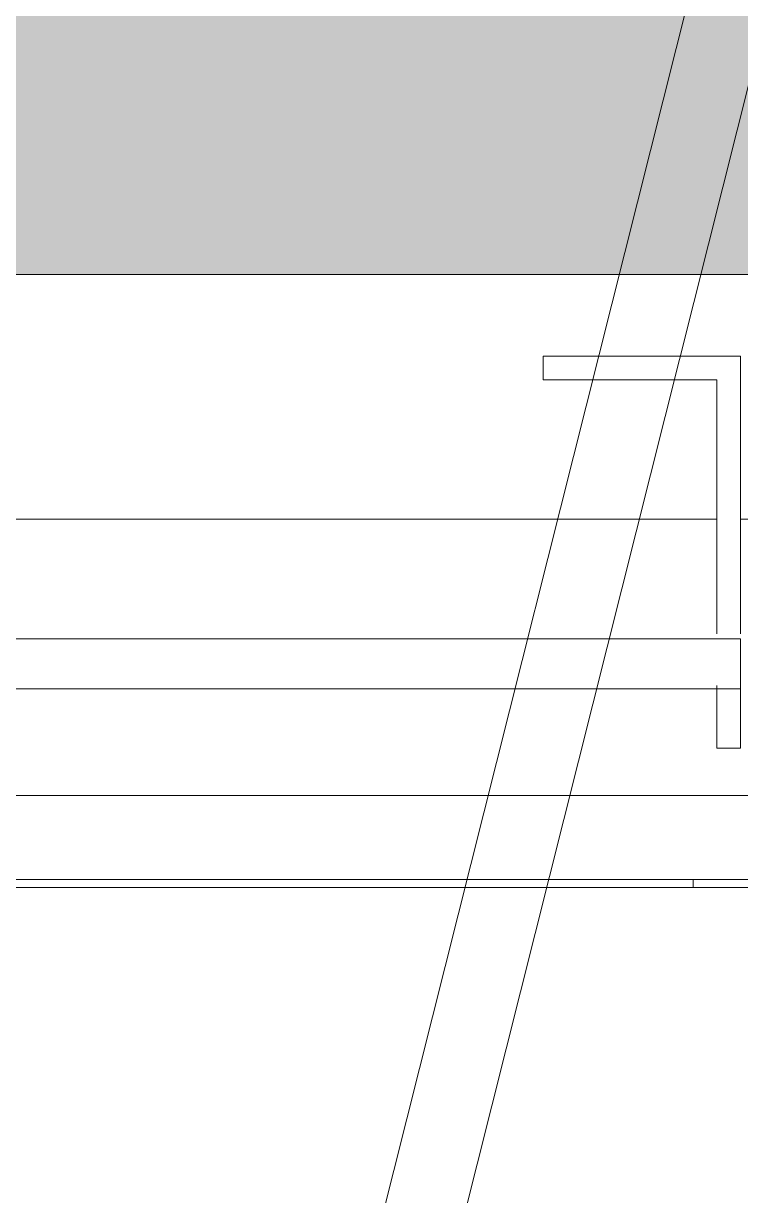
# Model space of a CAD drawing. Header units: millimetres. Extents: x -57519 to 497916, y -349472 to 446842.
# Drawn here: x 336326.1 to 336598.7, y 28507.4 to 28952.9 of the extents above; entities that cross this region are included whole.
import ezdxf

# ---------------------------------------------------------------- set-up
doc = ezdxf.new("R2010")
doc.units = ezdxf.units.MM
for name, color, linetype, lineweight in [('A-DETL-GENF', 92, 'Continuous', 5), ('A-WALL', 113, 'Continuous', 20), ('A-WALL-PATT', 111, 'Continuous', 20), ('Q-CASE', 31, 'Continuous', 5)]:
    doc.layers.add(name, color=color, linetype=linetype, lineweight=lineweight)

# ---------------------------------------------------------------- blocks, each defined once
blk = doc.blocks.new('DLN_Cat Ladder - 750x750x4500 _WDD_-9656512-SITE COVERAGE')
at = {"layer": 'Q-CASE'}
for p, q in [((194.7, -600), (194.7, -609)), ((269.7, -600), (194.7, -600)), ((194.7, -600), (269.7, -600)), ((194.7, -609), (194.7, -600)), ((269.7, -699), (269.7, -600)), ((269.7, -600), (269.7, -699)), ((194.7, -609), (260.7, -609)), ((260.7, -609), (194.7, -609)), ((260.7, -609), (260.7, -705.49)), ((260.7, -705.49), (260.7, -609)), ((260.7, -699), (260.7, -662)), ((260.7, -662), (260.7, -705.49)), ((269.7, -662), (269.7, -699)), ((269.7, -699), (269.7, -662)), ((260.7, -699), (260.7, -705.55)), ((269.7, -705.49), (269.7, -699)), ((269.7, -699), (269.7, -705.49)), ((269.7, -705.49), (269.7, -699)), ((269.7, -705.55), (269.7, -699)), ((269.7, -707.5), (-180.3, -707.5)), ((260.7, -707.5), (-171.3, -707.5)), ((260.7, -707.5), (-171.3, -707.5)), ((260.7, -707.5), (-171.3, -707.5)), ((260.7, -707.5), (-171.3, -707.5)), ((260.7, -707.5), (-171.3, -707.5)), ((260.7, -707.5), (-171.3, -707.5)), ((260.7, -707.5), (-171.3, -707.5)), ((260.7, -707.5), (-171.3, -707.5)), ((260.7, -707.5), (-171.3, -707.5)), ((260.7, -707.5), (-171.3, -707.5)), ((267.03, -707.5), (260.7, -707.5)), ((267.03, -707.5), (260.7, -707.5)), ((267.03, -707.5), (260.7, -707.5)), ((267.03, -707.5), (260.7, -707.5)), ((267.03, -707.5), (260.7, -707.5)), ((267.03, -707.5), (260.7, -707.5)), ((267.03, -707.5), (260.7, -707.5)), ((267.03, -707.5), (260.7, -707.5)), ((267.03, -707.5), (260.7, -707.5)), ((267.03, -707.5), (260.7, -707.5)), ((269.7, -707.82), (269.7, -707.5)), ((269.7, -707.5), (269.7, -707.82)), ((269.7, -707.82), (269.7, -707.5)), ((269.7, -707.5), (269.7, -707.82)), ((269.7, -707.82), (269.7, -707.5)), ((269.7, -707.5), (269.7, -707.82)), ((269.7, -708.77), (269.7, -707.5)), ((269.7, -707.5), (269.7, -714.54)), ((269.7, -708.77), (269.7, -707.5)), ((269.7, -707.5), (269.7, -707.82)), ((269.7, -723.72), (269.7, -707.5)), ((269.7, -707.5), (269.7, -708.77)), ((269.7, -707.82), (269.7, -707.5)), ((269.7, -707.5), (269.7, -707.82)), ((269.7, -707.82), (269.7, -707.5)), ((269.7, -707.5), (269.7, -707.82)), ((269.7, -707.82), (269.7, -707.5)), ((269.7, -707.5), (269.7, -707.82)), ((269.7, -707.82), (269.7, -707.5)), ((269.7, -707.5), (269.7, -707.82)), ((269.7, -710.28), (269.7, -707.5)), ((269.7, -707.5), (269.7, -707.82)), ((269.7, -708.77), (269.7, -707.82)), ((269.7, -707.82), (269.7, -710.28)), ((269.7, -708.77), (269.7, -707.82)), ((269.7, -707.82), (269.7, -710.28)), ((269.7, -708.77), (269.7, -707.82)), ((269.7, -707.82), (269.7, -710.28)), ((269.7, -707.82), (269.7, -710.28)), ((269.7, -708.77), (269.7, -707.82)), ((269.7, -707.82), (269.7, -714.54)), ((269.7, -708.77), (269.7, -707.82)), ((269.7, -707.82), (269.7, -708.77)), ((269.7, -708.77), (269.7, -707.82)), ((269.7, -707.82), (269.7, -708.77)), ((269.7, -710.28), (269.7, -707.82)), ((269.7, -707.82), (269.7, -721.75)), ((269.7, -707.82), (269.7, -708.77)), ((269.7, -710.28), (269.7, -708.77)), ((269.7, -710.28), (269.7, -708.77)), ((269.7, -710.28), (269.7, -708.77)), ((269.7, -726.5), (269.7, -708.77)), ((269.7, -726.5), (269.7, -708.77)), ((269.7, -708.77), (269.7, -710.28)), ((269.7, -710.28), (269.7, -708.77)), ((269.7, -710.28), (269.7, -708.77)), ((269.7, -708.77), (269.7, -710.28)), ((269.7, -710.28), (269.7, -708.77)), ((269.7, -708.77), (269.7, -710.28)), ((269.7, -708.77), (269.7, -712.25)), ((269.7, -721.75), (269.7, -710.28)), ((269.7, -710.28), (269.7, -725.23)), ((269.7, -714.54), (269.7, -710.28)), ((269.7, -710.28), (269.7, -723.72)), ((269.7, -714.54), (269.7, -710.28)), ((269.7, -710.28), (269.7, -717)), ((269.7, -710.28), (269.7, -712.25)), ((269.7, -710.28), (269.7, -719.46)), ((269.7, -712.25), (269.7, -710.28)), ((269.7, -712.25), (269.7, -710.28)), ((269.7, -710.28), (269.7, -712.25)), ((269.7, -712.25), (269.7, -710.28)), ((269.7, -710.28), (269.7, -712.25)), ((269.7, -714.54), (269.7, -710.28)), ((269.7, -712.25), (269.7, -710.28)), ((269.7, -712.25), (269.7, -714.54)), ((269.7, -714.54), (269.7, -712.25)), ((269.7, -719.46), (269.7, -712.25)), ((269.7, -712.25), (269.7, -714.54)), ((269.7, -714.54), (269.7, -712.25)), ((269.7, -712.25), (269.7, -719.46)), ((269.7, -714.54), (269.7, -712.25)), ((269.7, -712.25), (269.7, -717)), ((269.7, -717), (269.7, -714.54)), ((269.7, -717), (269.7, -714.54)), ((269.7, -714.54), (269.7, -719.46)), ((269.7, -714.54), (269.7, -717)), ((269.7, -717), (269.7, -714.54)), ((269.7, -714.54), (269.7, -717)), ((269.7, -714.54), (269.7, -717)), ((269.7, -717), (269.7, -714.54)), ((269.7, -717), (269.7, -714.54)), ((269.7, -717), (269.7, -714.54)), ((269.7, -719.46), (269.7, -717)), ((269.7, -719.46), (269.7, -717)), ((269.7, -717), (269.7, -721.75)), ((269.7, -717), (269.7, -719.46)), ((269.7, -719.46), (269.7, -717)), ((269.7, -717), (269.7, -719.46)), ((269.7, -717), (269.7, -719.46)), ((269.7, -719.46), (269.7, -717)), ((269.7, -726.18), (269.7, -717)), ((269.7, -719.46), (269.7, -717)), ((269.7, -717), (269.7, -719.46)), ((269.7, -721.75), (269.7, -719.46)), ((269.7, -721.75), (269.7, -719.46)), ((269.7, -719.46), (269.7, -721.75)), ((269.7, -719.46), (269.7, -721.75)), ((269.7, -719.46), (269.7, -721.75)), ((269.7, -721.75), (269.7, -719.46)), ((269.7, -719.46), (269.7, -721.75)), ((269.7, -725.23), (269.7, -719.46)), ((269.7, -719.46), (269.7, -721.75)), ((269.7, -721.75), (269.7, -719.46)), ((269.7, -719.46), (269.7, -721.75)), ((269.7, -721.75), (269.7, -719.46)), ((269.7, -719.46), (269.7, -721.75)), ((260.7, -725.23), (260.7, -749)), ((260.7, -749), (260.7, -725.23)), ((260.7, -725.23), (260.7, -749)), ((260.7, -725.33), (260.7, -742.29)), ((269.7, -726.18), (269.7, -721.75)), ((269.7, -723.72), (269.7, -721.75)), ((269.7, -723.72), (269.7, -721.75)), ((269.7, -721.75), (269.7, -723.72)), ((269.7, -721.75), (269.7, -723.72)), ((269.7, -721.75), (269.7, -723.72)), ((269.7, -721.75), (269.7, -726.5)), ((269.7, -723.72), (269.7, -721.75)), ((269.7, -721.75), (269.7, -725.23)), ((269.7, -721.75), (269.7, -723.72)), ((269.7, -723.72), (269.7, -721.75)), ((269.7, -721.75), (269.7, -723.72)), ((269.7, -721.75), (269.7, -726.5)), ((269.7, -723.72), (269.7, -721.75)), ((269.7, -721.75), (269.7, -723.72)), ((269.7, -726.5), (269.7, -723.72)), ((269.7, -723.72), (269.7, -726.18)), ((269.7, -725.23), (269.7, -723.72)), ((269.7, -723.72), (269.7, -725.23)), ((269.7, -723.72), (269.7, -725.23)), ((269.7, -723.72), (269.7, -725.23)), ((269.7, -726.18), (269.7, -723.72)), ((269.7, -725.23), (269.7, -723.72)), ((269.7, -723.72), (269.7, -725.23)), ((269.7, -726.18), (269.7, -723.72)), ((269.7, -723.72), (269.7, -725.23)), ((269.7, -726.18), (269.7, -723.72)), ((269.7, -723.72), (269.7, -725.23)), ((269.7, -725.23), (269.7, -726.5)), ((269.7, -726.18), (269.7, -725.23)), ((269.7, -725.23), (269.7, -726.5)), ((269.7, -725.23), (269.7, -726.18)), ((269.7, -725.23), (269.7, -726.18)), ((269.7, -726.18), (269.7, -725.23)), ((269.7, -725.23), (269.7, -726.18)), ((269.7, -726.18), (269.7, -725.23)), ((269.7, -725.23), (269.7, -726.18)), ((269.7, -725.23), (269.7, -726.18)), ((269.7, -725.23), (269.7, -726.18)), ((269.7, -749), (269.7, -725.23)), ((269.7, -725.23), (269.7, -749)), ((269.7, -749), (269.7, -725.23)), ((269.7, -742.29), (269.7, -725.33)), ((-180.3, -726.5), (269.7, -726.5)), ((-171.3, -726.5), (260.7, -726.5)), ((-171.3, -726.5), (260.7, -726.5)), ((-171.3, -726.5), (260.7, -726.5)), ((-171.3, -726.5), (260.7, -726.5)), ((-171.3, -726.5), (260.7, -726.5)), ((-171.3, -726.5), (260.7, -726.5)), ((-171.3, -726.5), (260.7, -726.5)), ((-171.3, -726.5), (260.7, -726.5)), ((-171.3, -726.5), (260.7, -726.5)), ((-171.3, -726.5), (260.7, -726.5)), ((260.7, -726.5), (268.25, -726.5)), ((260.7, -726.5), (268.25, -726.5)), ((260.7, -726.5), (268.25, -726.5)), ((260.7, -726.5), (268.25, -726.5)), ((260.7, -726.5), (268.25, -726.5)), ((260.7, -726.5), (268.25, -726.5)), ((260.7, -726.5), (268.25, -726.5)), ((260.7, -726.5), (268.25, -726.5)), ((260.7, -726.5), (268.25, -726.5)), ((260.7, -726.5), (268.25, -726.5)), ((269.7, -726.5), (269.7, -726.18)), ((269.7, -726.18), (269.7, -726.5)), ((269.7, -726.5), (269.7, -726.18)), ((269.7, -726.18), (269.7, -726.5)), ((269.7, -726.18), (269.7, -726.5)), ((269.7, -726.5), (269.7, -726.18)), ((269.7, -726.5), (269.7, -726.18)), ((269.7, -726.18), (269.7, -726.5)), ((269.7, -726.5), (269.7, -726.18)), ((269.7, -726.18), (269.7, -726.5)), ((269.7, -726.5), (269.7, -726.18)), ((269.7, -726.18), (269.7, -726.5)), ((269.7, -726.5), (269.7, -726.18)), ((269.7, -726.5), (269.7, -726.18)), ((269.7, -726.18), (269.7, -726.5)), ((260.7, -742.3), (260.7, -747.3)), ((269.7, -747.3), (269.7, -742.3)), ((260.7, -747.3), (260.7, -749)), ((269.7, -749), (269.7, -747.3)), ((260.7, -749), (269.7, -749)), ((269.7, -749), (260.7, -749)), ((260.7, -749), (269.7, -749)), ((286.7, -767), (-197.3, -767)), ((-194.3, -767), (283.7, -767)), ((-188.77, -767), (278.7, -767)), ((278.7, -767), (-188.77, -767)), ((283.7, -799), (-194.3, -799)), ((251.7, -799), (-162.3, -799)), ((-162.3, -799), (251.7, -799)), ((-162.3, -799), (251.7, -799)), ((251.7, -799), (-162.3, -799)), ((-162.3, -799), (251.7, -799)), ((251.7, -802), (251.7, -799)), ((251.7, -799), (251.7, -802)), ((251.7, -799), (278.7, -799)), ((251.7, -802), (251.7, -799)), ((251.7, -799), (251.7, -802)), ((-197.3, -802), (286.7, -802)), ((251.7, -802), (-162.3, -802)), ((-162.3, -802), (251.7, -802)), ((251.7, -802), (-162.3, -802)), ((-162.3, -802), (251.7, -802)), ((251.7, -802), (-162.3, -802)), ((286.7, -802), (251.7, -802))]:
    blk.add_line(p, q, dxfattribs=at)

msp = doc.modelspace()

# ---------------------------------------------------------------- hatches: boundary and pattern name
at = {"layer": 'A-DETL-GENF'}
h = msp.add_hatch(dxfattribs=at)
h.set_pattern_fill('FP_40', color=250, style=0, pattern_type=2)
h.set_pattern_definition([(45, (248763.4, 0), (-1257.236, 1257.236), []), (45, (248763.4, 1905), (-1257.236, 1257.236), [])])
h.paths.add_polyline_path([(325750.11, -8642.51), (328562.73, -8642.51), (328562.73, 4657.49), (341312.73, 4657.49), (341312.73, 30557.49), (342712.73, 30557.49), (342712.73, 48907.68), (339962.73, 48907.68), (339962.73, 52157.49), (338962.73, 52157.49), (338962.73, 53757.49), (297512.73, 53757.49), (297512.73, 52247.49), (286277.73, 52247.49), (286277.73, 34407.49), (285902.73, 34407.49), (285902.73, 7407.49), (286277.73, 7407.49), (286277.73, -2267.51), (315555.23, -2267.51), (315555.23, -8642.51), (321257.06, -8642.51)], flags=0)
at = {"layer": 'A-WALL-PATT', "lineweight": 5, "transparency": 33554560}
msp.add_hatch(color=253, dxfattribs=at).paths.add_polyline_path([(336421.08, 28857.49), (340452.73, 28857.49), (340452.73, 29007.49), (331327.73, 29007.49), (331327.73, 28857.49), (336140.26, 28857.49)], flags=0)

# ---------------------------------------------------------------- linework, layer by layer
at = {"layer": 'A-WALL', "lineweight": 5}
for p, q in [((336802.73, 29851.86), (336198.5, 27449.49)), ((336802.73, 29728.86), (336229.44, 27449.49))]:
    msp.add_line(p, q, dxfattribs=at)
at = {"layer": 'A-WALL', "lineweight": 18}
for p, q in [((340302.73, 28857.49), (331177.73, 28857.49)), ((336157.73, 28764.49), (336589.73, 28764.49)), ((336598.73, 28764.49), (340209.73, 28764.49))]:
    msp.add_line(p, q, dxfattribs=at)

# ---------------------------------------------------------------- block references
at = {"layer": 'Q-CASE'}
msp.add_blockref('DLN_Cat Ladder - 750x750x4500 _WDD_-9656512-SITE COVERAGE', (336329.03, 29426.49), dxfattribs=at)

doc.saveas('drawing.dxf')
